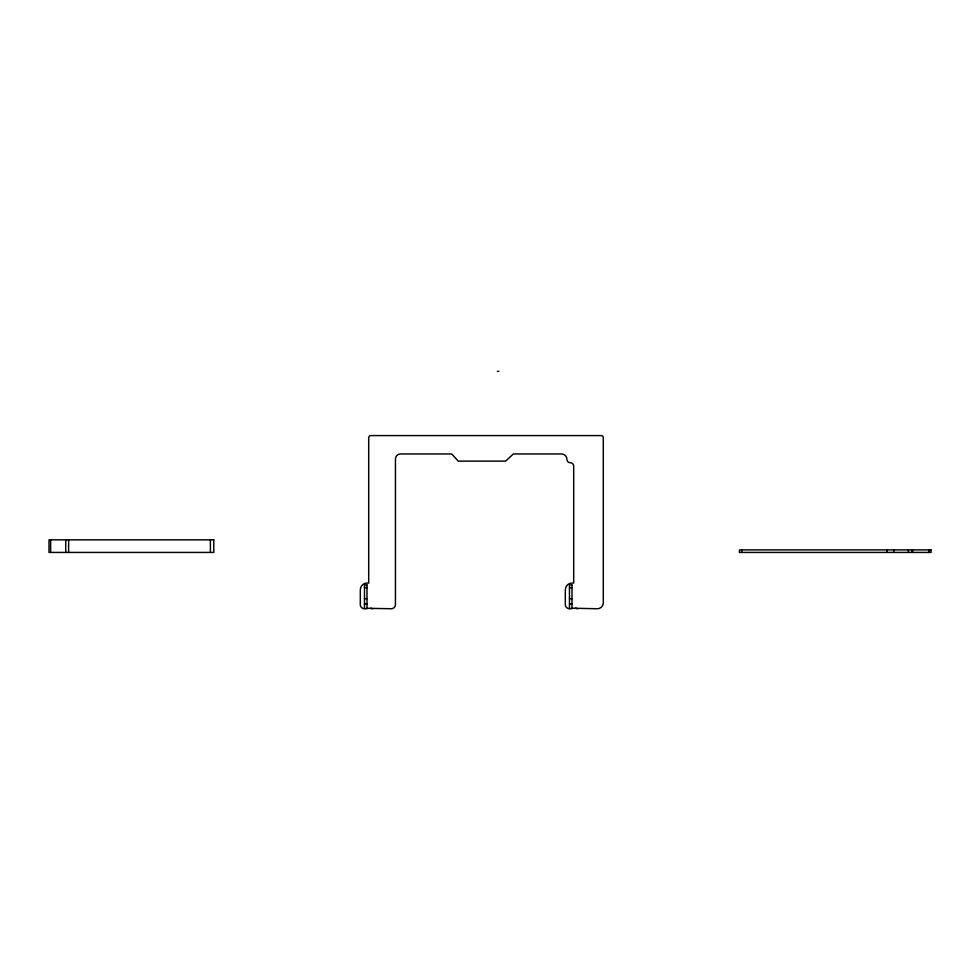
<?xml version="1.0" encoding="UTF-8"?>
<svg xmlns="http://www.w3.org/2000/svg" width="980" height="980" viewBox="0 0 980 980"><rect width="100%" height="100%" fill="white"/><g stroke="black" fill="none" stroke-linecap="round" stroke-linejoin="round"><path stroke-width="1.47" d="M364.487 608.225L364.009 608.715A4.189 4.189 0 0 1 360.297 604.562L360.334 589.825A6.774 6.774 0 0 1 367.108 583.051L368.701 583.051L368.701 437.803A2.23 2.23 0 0 1 370.93 435.573L601.193 435.573A2.095 2.095 0 0 1 603.288 437.68L603.288 602.627A5.88 5.88 0 0 1 597.42 608.739L571.989 608.213M569.478 608.225L569.074 608.702A4.189 4.189 0 0 1 565.301 604.562L565.338 589.825A6.774 6.774 0 0 1 572.112 583.051L573.704 583.051L573.704 466.113A3.393 3.393 0 0 0 570.311 462.719A3.393 3.393 0 0 1 566.918 459.326A5.353 5.353 0 0 0 561.565 453.973L513.324 453.973L505.582 461.139L458.273 461.139L451.682 453.973L400.465 453.973A5.022 5.022 0 0 0 395.442 458.995L395.442 604.611A4.141 4.141 0 0 1 391.302 608.739L366.998 608.286M364.487 587.682L366.998 587.682M569.478 587.682L571.989 587.682M364.487 598.694L366.998 598.694M569.478 598.694L571.989 598.694M364.487 603.974L366.998 603.974M569.478 603.974L571.989 603.974M928.893 549.915L928.893 552.426M912.601 549.915L912.601 552.426M912.086 549.915L912.074 552.426M908.411 549.915L908.411 552.426M893.687 549.915L893.687 552.426M886.912 549.915L886.912 552.426M741.664 549.915L741.664 552.426M210.406 539.858L210.406 552.426M68.625 539.858L68.625 552.426M65.746 539.858L65.746 552.426M50.642 539.858L50.642 552.426M498.955 371.261A4.189 0.87 0 0 1 497.387 371.42M577.894 608.739A4.447 4.447 0 0 1 575.774 608.066M372.89 608.739A4.189 4.189 0 0 1 370.795 608.188M213.799 539.858L49.012 539.858L49 552.426L213.799 552.426L213.763 539.858M930.976 549.915L739.447 549.915L739.435 552.426L931 552.426L931 549.915M366.998 584.974L364.487 584.974L364.487 608.739L366.998 608.739L366.998 584.999M571.989 584.974L569.478 584.974L569.478 608.739L571.989 608.739L571.989 584.999"/></g></svg>
